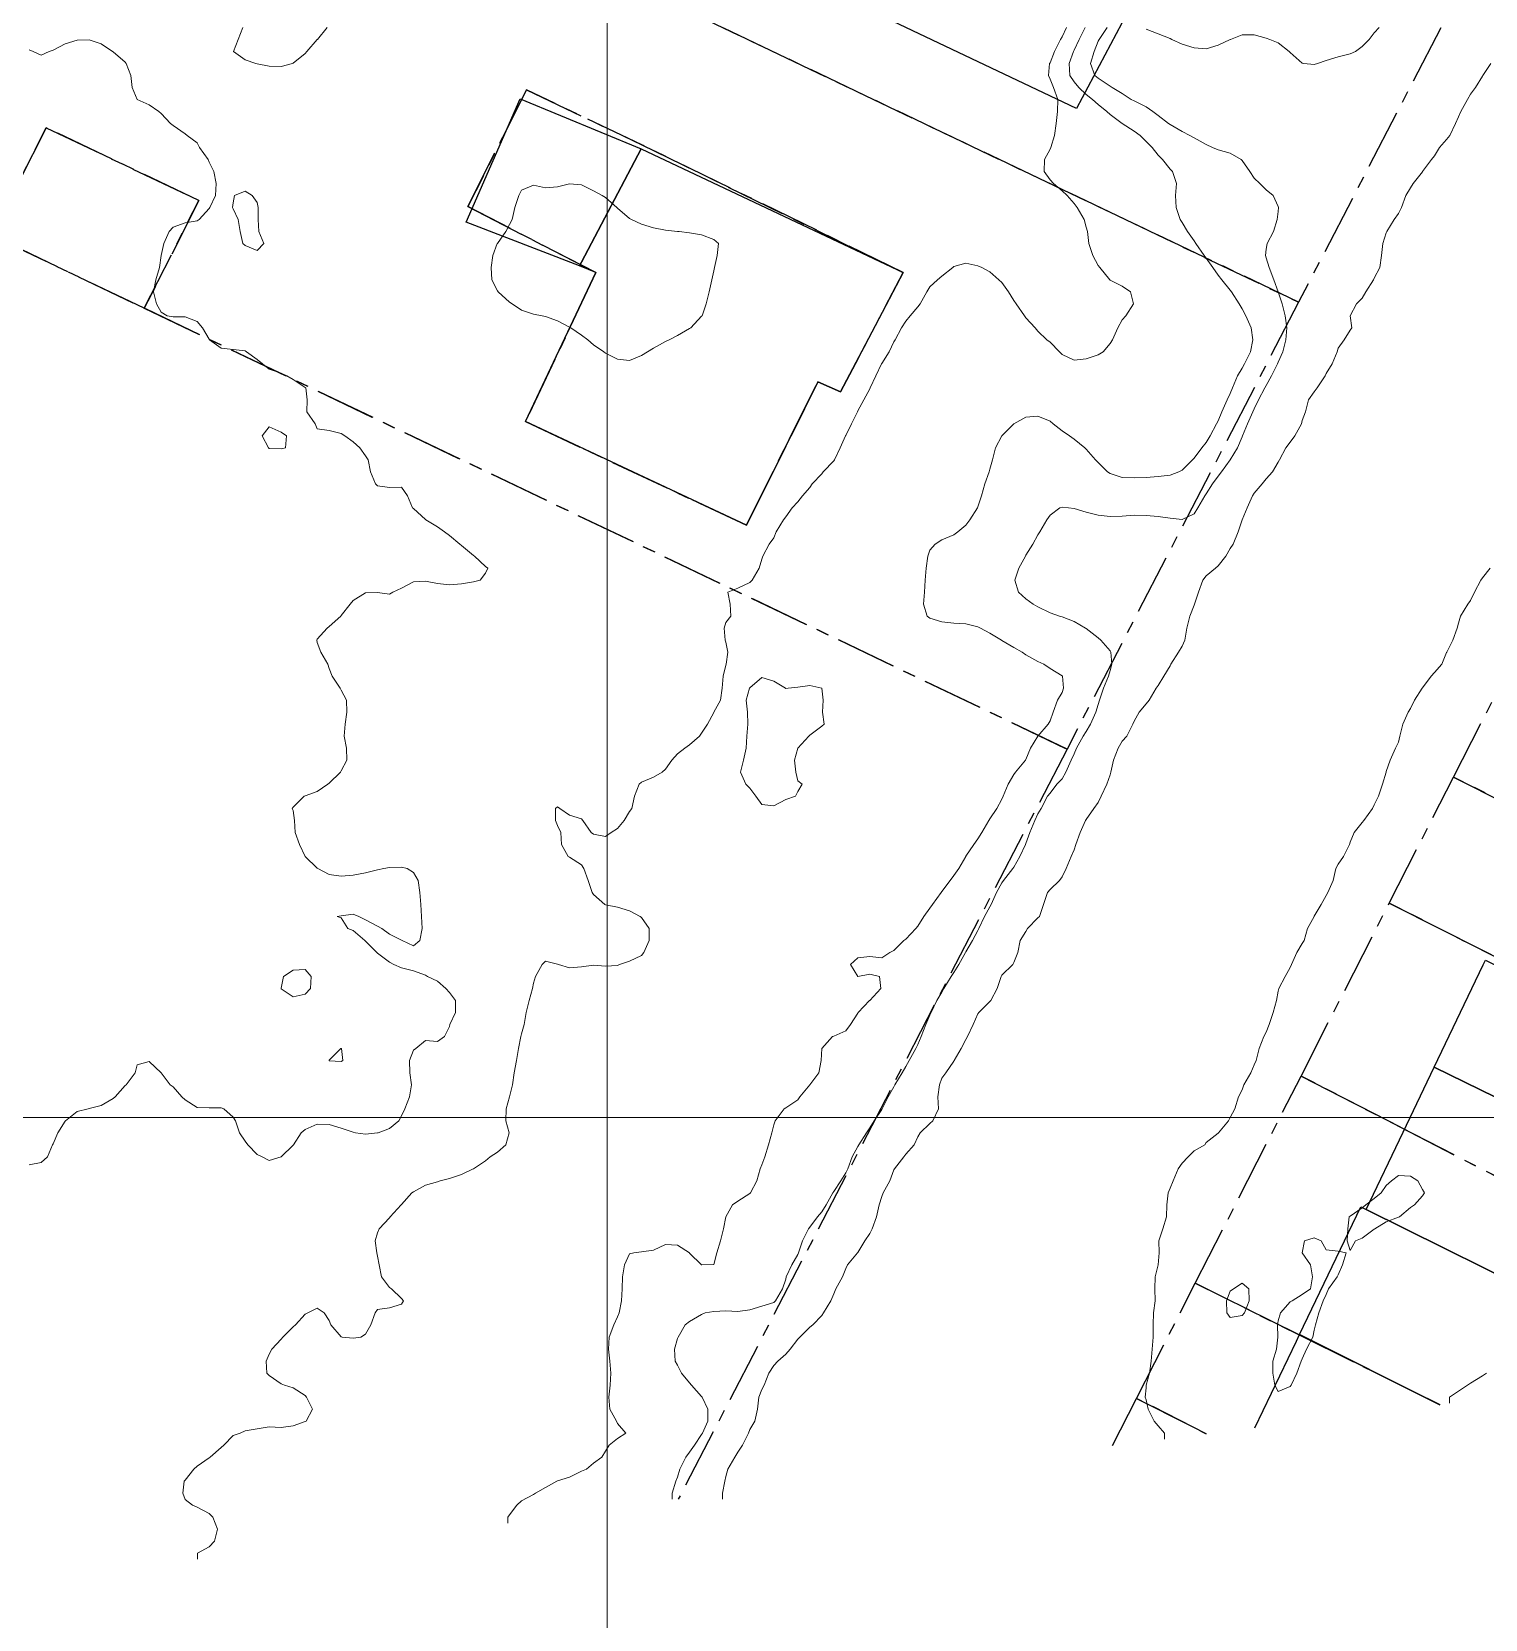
# Model space of a CAD drawing. Header units: centimetres. Extents: x 0 to 642158, y -847 to 649707.
# Drawn here: x 617342.9 to 617403.4, y 619866.5 to 619932.6 of the extents above; entities that cross this region are included whole.
import ezdxf

# ---------------------------------------------------------------- set-up
doc = ezdxf.new("R2010")
doc.units = ezdxf.units.CM
doc.header["$MEASUREMENT"] = 0
doc.linetypes.add('CENTERX2', pattern=[4, 2.5, -0.5, 0.5, -0.5])
doc.layers.add('MEV_grille', color=254, linetype='Continuous', lineweight=9)
doc.layers.add('WAL_topographie 0.5', color=253, linetype='Continuous', lineweight=20)
doc.layers.add('SPW_batiments', color=7, linetype='Continuous')
doc.layers.add('SPW_parcellaire cadastral', color=7, linetype='CENTERX2', lineweight=25, true_color=0xff0542)

# ---------------------------------------------------------------- blocks, each defined once
blk = doc.blocks.new('*U114')
at = {"layer": 'MEV_grille', "transparency": 33554687}
blk.add_lwpolyline([(-1338.461, 0), (1338.461, 0)], dxfattribs=at)
blk = doc.blocks.new('*U115')
at = {"layer": 'MEV_grille', "color": 0, "linetype": 'ByBlock', "lineweight": -2, "transparency": 16777216}
blk.add_blockref('*U114', (0, -2500), dxfattribs=at)
blk = doc.blocks.new('*U112')
at = {"layer": 'MEV_grille', "transparency": 33554687}
blk.add_lwpolyline([(0, 1825.476), (0, -1825.476)], dxfattribs=at)
blk = doc.blocks.new('*U113')
at = {"layer": 'MEV_grille', "color": 0, "linetype": 'ByBlock', "lineweight": -2, "transparency": 16777216}
blk.add_blockref('*U112', (2000, 0), dxfattribs=at)

msp = doc.modelspace()

# ---------------------------------------------------------------- linework, layer by layer
at = {"layer": 'SPW_batiments'}
for points in [[(617389.48, 619942.414), (617386.298, 619935.63), (617388.948, 619934.264), (617386.349, 619929.38), (617374.331, 619935.095), (617379.93, 619946.629), (617389.48, 619942.414)], [(617360.947, 619924.641), (617363.201, 619929.778), (617368.232, 619927.695), (617365.746, 619922.979), (617365.666, 619922.828), (617360.947, 619924.641)], [(617379.133, 619922.546), (617376.533, 619917.579), (617375.583, 619917.996), (617372.617, 619912.028), (617363.417, 619916.344), (617366.35, 619922.545), (617365.666, 619922.828), (617365.746, 619922.979), (617368.232, 619927.695), (617379.133, 619922.546)], [(617412.075, 619889.514), (617410.014, 619885.194), (617406.978, 619886.678), (617401.236, 619889.482), (617403.28, 619893.733), (617403.378, 619893.936), (617412.075, 619889.514)], [(617404.709, 619875.826), (617406.587, 619879.5), (617398.407, 619883.557), (617399.946, 619886.78), (617401.236, 619889.482), (617406.978, 619886.678)], [(617401.474, 619875.426), (617395.636, 619878.35), (617398.187, 619883.666), (617398.407, 619883.557)], [(617398.407, 619883.557), (617406.587, 619879.5), (617404.709, 619875.826)], [(617393.774, 619874.474), (617395.505, 619878.079), (617395.636, 619878.35), (617401.474, 619875.426)]]:
    msp.add_lwpolyline(points, dxfattribs=at)
at = {"layer": 'SPW_parcellaire cadastral'}
for points in [[(617395.599, 619921.314), (617370.021, 619933.506), (617377.309, 619948.88), (617403.358, 619936.281), (617395.599, 619921.314)], [(617341.2, 619924.092), (617325.284, 619931.692), (617339.407, 619948.097), (617343.641, 619946.08), (617360.943, 619937.833), (617366.359, 619935.251), (617370.021, 619933.506), (617395.599, 619921.314), (617385.958, 619902.719), (617347.55, 619921.059), (617349.816, 619925.543), (617343.465, 619928.575), (617341.2, 619924.092)], [(617325.284, 619931.692), (617341.2, 619924.092), (617347.55, 619921.059), (617385.958, 619902.719), (617369.776, 619871.506)], [(617363.465, 619930.144), (617361.016, 619925.294), (617366.35, 619922.545), (617363.417, 619916.344), (617372.617, 619912.028), (617375.583, 619917.996), (617376.534, 619917.579), (617379.133, 619922.546), (617368.265, 619927.862), (617363.465, 619930.144)], [(617363.465, 619930.144), (617368.265, 619927.862), (617379.133, 619922.546), (617376.534, 619917.579), (617375.583, 619917.996), (617372.617, 619912.028), (617363.417, 619916.344), (617366.35, 619922.545), (617361.016, 619925.294), (617363.465, 619930.144)], [(617341.2, 619924.092), (617343.465, 619928.575), (617349.816, 619925.543), (617347.55, 619921.059), (617341.2, 619924.092)], [(617404.789, 619906.901), (617408.708, 619904.944), (617424.773, 619896.927), (617426.173, 619896.227), (617438.487, 619890.085), (617433.59, 619885.731), (617419.65, 619892.72), (617417.823, 619893.637), (617406.042, 619899.548), (617402.052, 619901.55), (617404.789, 619906.901)], [(617399.372, 619896.305), (617402.052, 619901.55), (617406.042, 619899.548), (617417.823, 619893.637), (617419.65, 619892.72), (617433.59, 619885.731), (617431.531, 619883.902), (617428.784, 619881.458), (617422.738, 619884.509), (617421.723, 619885.021), (617403.431, 619894.254), (617399.372, 619896.305)], [(617418.281, 619877.505), (617410.477, 619881.515), (617405.637, 619884.002), (617399.842, 619886.98), (617395.699, 619889.11), (617399.372, 619896.305), (617403.431, 619894.254), (617421.723, 619885.021), (617422.738, 619884.509), (617428.784, 619881.458), (617425.032, 619878.339)], [(617401.485, 619875.427), (617395.592, 619878.354), (617391.297, 619880.486), (617395.699, 619889.11), (617399.842, 619886.98), (617405.637, 619884.002), (617410.477, 619881.515), (617418.281, 619877.505)], [(617391.754, 619874.224), (617388.854, 619875.694), (617391.297, 619880.486), (617395.592, 619878.354), (617401.485, 619875.427)], [(617387.858, 619873.742), (617388.854, 619875.694), (617391.754, 619874.224)]]:
    msp.add_lwpolyline(points, dxfattribs=at)
at = {"layer": 'WAL_topographie 0.5'}
for points in [[(617385.938, 619932.75), (617385.75, 619932.35), (617385.693, 619932.25), (617385.44, 619931.75), (617385.25, 619931.279), (617385.235, 619931.25), (617385.183, 619930.75), (617385.25, 619930.596), (617385.391, 619930.25), (617385.573, 619929.75), (617385.566, 619929.25), (617385.506, 619928.75), (617385.443, 619928.25), (617385.281, 619927.75), (617385.25, 619927.685), (617385.022, 619927.25), (617385.002, 619926.75), (617385.25, 619926.408), (617385.399, 619926.25), (617385.75, 619925.95), (617385.967, 619925.75), (617386.25, 619925.424), (617386.382, 619925.25), (617386.67, 619924.75), (617386.75, 619924.432), (617386.804, 619924.25), (617386.864, 619923.75), (617387.027, 619923.25), (617387.25, 619922.846), (617387.331, 619922.75), (617387.735, 619922.25), (617387.75, 619922.23), (617388.25, 619921.975), (617388.596, 619921.75), (617388.724, 619921.25), (617388.41, 619920.75), (617388.25, 619920.576), (617388.08, 619920.25), (617387.856, 619919.75), (617387.75, 619919.589), (617387.466, 619919.25), (617387.25, 619919.121), (617386.75, 619918.95), (617386.25, 619918.895), (617385.75, 619919.131), (617385.649, 619919.25), (617385.25, 619919.649), (617385.125, 619919.75), (617384.75, 619920.107), (617384.63, 619920.25), (617384.25, 619920.669), (617384.195, 619920.75), (617383.838, 619921.25), (617383.75, 619921.377), (617383.524, 619921.75), (617383.25, 619922.13), (617383.127, 619922.25), (617382.75, 619922.581), (617382.417, 619922.75), (617382.25, 619922.832), (617381.75, 619922.934), (617381.25, 619922.792), (617381.206, 619922.75), (617380.75, 619922.4), (617380.573, 619922.25), (617380.25, 619921.95), (617380.119, 619921.75), (617379.851, 619921.25), (617379.75, 619921.119), (617379.434, 619920.75), (617379.25, 619920.524), (617379.069, 619920.25), (617378.803, 619919.75), (617378.75, 619919.663), (617378.55, 619919.25), (617378.25, 619918.767), (617378.242, 619918.75), (617378.004, 619918.25), (617377.768, 619917.75), (617377.75, 619917.713), (617377.505, 619917.25), (617377.25, 619916.786), (617377.23, 619916.75), (617376.986, 619916.25), (617376.75, 619915.77), (617376.737, 619915.75), (617376.511, 619915.25), (617376.282, 619914.75), (617376.25, 619914.713), (617375.811, 619914.25), (617375.75, 619914.177), (617375.348, 619913.75), (617375.25, 619913.603), (617374.942, 619913.25), (617374.75, 619913.008), (617374.521, 619912.75), (617374.25, 619912.385), (617374.153, 619912.25), (617373.85, 619911.75), (617373.75, 619911.513), (617373.565, 619911.25), (617373.293, 619910.75), (617373.25, 619910.625), (617373.143, 619910.25), (617372.853, 619909.75), (617372.75, 619909.645), (617372.25, 619909.417), (617371.844, 619909.25), (617371.942, 619908.75), (617371.959, 619908.25), (617371.75, 619907.987), (617371.693, 619907.75), (617371.735, 619907.25), (617371.75, 619907.167), (617371.845, 619906.75), (617371.764, 619906.25), (617371.75, 619906.202), (617371.641, 619905.75), (617371.599, 619905.25), (617371.533, 619904.75), (617371.258, 619904.25), (617371.25, 619904.239), (617370.991, 619903.75), (617370.75, 619903.373), (617370.654, 619903.25), (617370.25, 619902.888), (617370.048, 619902.75), (617369.75, 619902.515), (617369.503, 619902.25), (617369.25, 619901.875), (617369.1, 619901.75), (617368.75, 619901.541), (617368.25, 619901.34), (617368.154, 619901.25), (617367.954, 619900.75), (617367.837, 619900.25), (617367.75, 619900.112), (617367.526, 619899.75), (617367.25, 619899.411), (617366.987, 619899.25), (617366.75, 619899.077), (617366.25, 619899.179), (617366.145, 619899.25), (617365.801, 619899.75), (617365.75, 619899.815), (617365.25, 619899.969), (617364.841, 619900.25), (617364.75, 619900.317), (617364.659, 619900.25), (617364.667, 619899.75), (617364.75, 619899.536), (617364.893, 619899.25), (617364.917, 619898.75), (617365.194, 619898.25), (617365.25, 619898.225), (617365.75, 619897.904), (617365.841, 619897.75), (617366.023, 619897.25), (617366.192, 619896.75), (617366.25, 619896.669), (617366.714, 619896.25), (617366.75, 619896.236), (617367.25, 619896.136), (617367.75, 619895.988), (617368.196, 619895.75), (617368.25, 619895.712), (617368.566, 619895.25), (617368.563, 619894.75), (617368.336, 619894.25), (617368.25, 619894.123), (617367.75, 619893.889), (617367.325, 619893.75), (617367.25, 619893.711), (617366.75, 619893.679), (617366.25, 619893.718), (617365.75, 619893.649), (617365.25, 619893.61), (617364.787, 619893.75), (617364.75, 619893.765), (617364.25, 619893.895), (617364.11, 619893.75), (617363.835, 619893.25), (617363.75, 619892.977), (617363.715, 619892.75), (617363.573, 619892.25), (617363.44, 619891.75), (617363.355, 619891.25), (617363.25, 619890.871), (617363.228, 619890.75), (617363.128, 619890.25), (617363.039, 619889.75), (617362.951, 619889.25), (617362.879, 619888.75), (617362.754, 619888.25), (617362.75, 619888.239), (617362.61, 619887.75), (617362.594, 619887.25), (617362.743, 619886.75), (617362.604, 619886.25), (617362.25, 619885.948), (617361.94, 619885.75), (617361.75, 619885.588), (617361.25, 619885.255), (617361.241, 619885.25), (617360.75, 619885.015), (617360.25, 619884.841), (617359.871, 619884.75), (617359.75, 619884.714), (617359.25, 619884.564), (617358.75, 619884.294), (617358.692, 619884.25), (617358.25, 619883.759), (617358.24, 619883.75), (617357.779, 619883.25), (617357.75, 619883.212), (617357.321, 619882.75), (617357.25, 619882.583), (617357.16, 619882.25), (617357.223, 619881.75), (617357.25, 619881.617), (617357.321, 619881.25), (617357.417, 619880.75), (617357.75, 619880.314), (617357.839, 619880.25), (617358.25, 619879.853), (617358.333, 619879.75), (617358.25, 619879.614), (617357.75, 619879.46), (617357.25, 619879.393), (617357.153, 619879.25), (617356.978, 619878.75), (617356.75, 619878.375), (617356.556, 619878.25), (617356.25, 619878.203), (617355.792, 619878.25), (617355.75, 619878.259), (617355.32, 619878.75), (617355.25, 619878.937), (617355.036, 619879.25), (617354.75, 619879.454), (617354.35, 619879.25), (617354.25, 619879.204), (617353.848, 619878.75), (617353.75, 619878.672), (617353.317, 619878.25), (617353.25, 619878.161), (617352.853, 619877.75), (617352.75, 619877.536), (617352.619, 619877.25), (617352.655, 619876.75), (617352.75, 619876.645), (617353.25, 619876.303), (617353.389, 619876.25), (617353.75, 619876.14), (617354.25, 619875.818), (617354.294, 619875.75), (617354.55, 619875.25), (617354.285, 619874.75), (617354.25, 619874.732), (617353.75, 619874.56), (617353.25, 619874.486), (617352.75, 619874.51), (617352.25, 619874.431), (617351.75, 619874.344), (617351.546, 619874.25), (617351.25, 619874.147), (617350.859, 619873.75), (617350.75, 619873.646), (617350.293, 619873.25), (617350.25, 619873.216), (617349.75, 619872.873), (617349.617, 619872.75), (617349.25, 619872.299), (617349.212, 619872.25), (617349.147, 619871.75), (617349.25, 619871.489), (617349.556, 619871.25), (617349.75, 619871.172), (617350.25, 619870.903), (617350.403, 619870.75), (617350.597, 619870.25), (617350.468, 619869.75), (617350.25, 619869.513), (617349.762, 619869.25), (617349.762, 619869)], [(617353.718, 619931.25), (617353.25, 619931.121), (617352.75, 619931.14), (617352.25, 619931.239), (617352.197, 619931.25), (617351.75, 619931.402), (617351.263, 619931.75), (617351.45, 619932.25), (617351.651, 619932.75)], [(617355.162, 619932.75), (617354.758, 619932.25), (617354.75, 619932.241), (617354.321, 619931.75), (617354.25, 619931.657), (617353.75, 619931.261), (617353.718, 619931.25)], [(617386.707, 619932.75), (617386.462, 619932.25), (617386.25, 619931.805), (617386.224, 619931.75), (617386.043, 619931.25), (617386.078, 619930.75), (617386.25, 619930.481), (617386.445, 619930.25), (617386.75, 619929.95), (617387.018, 619929.75), (617387.25, 619929.535), (617387.617, 619929.25), (617387.75, 619929.127), (617388.25, 619928.752), (617388.253, 619928.75), (617388.75, 619928.427), (617389, 619928.25), (617389.25, 619927.998), (617389.5, 619927.75), (617389.75, 619927.429), (617389.932, 619927.25), (617390.25, 619926.849), (617390.348, 619926.75), (617390.516, 619926.25), (617390.476, 619925.75), (617390.503, 619925.25), (617390.663, 619924.75), (617390.75, 619924.633), (617390.969, 619924.25), (617391.25, 619923.87), (617391.32, 619923.75), (617391.671, 619923.25), (617391.75, 619923.144), (617392.026, 619922.75), (617392.25, 619922.442), (617392.404, 619922.25), (617392.75, 619921.818), (617392.803, 619921.75), (617393.128, 619921.25), (617393.25, 619921.033), (617393.4, 619920.75), (617393.618, 619920.25), (617393.699, 619919.75), (617393.598, 619919.25), (617393.344, 619918.75), (617393.25, 619918.563), (617393.057, 619918.25), (617392.85, 619917.75), (617392.75, 619917.515), (617392.629, 619917.25), (617392.401, 619916.75), (617392.25, 619916.375), (617392.185, 619916.25), (617391.915, 619915.75), (617391.75, 619915.474), (617391.565, 619915.25), (617391.25, 619914.823), (617391.186, 619914.75), (617390.75, 619914.326), (617390.619, 619914.25), (617390.25, 619914.116), (617389.75, 619914.053), (617389.25, 619914.02), (617388.75, 619914.004), (617388.25, 619914.021), (617387.75, 619914.178), (617387.65, 619914.25), (617387.25, 619914.646), (617387.15, 619914.75), (617386.75, 619915.197), (617386.697, 619915.25), (617386.25, 619915.615), (617386.061, 619915.75), (617385.75, 619915.962), (617385.387, 619916.25), (617385.25, 619916.358), (617384.75, 619916.566), (617384.25, 619916.528), (617383.75, 619916.25), (617383.75, 619916.25), (617383.25, 619915.75), (617383.25, 619915.75), (617382.98, 619915.25), (617382.858, 619914.75), (617382.75, 619914.371), (617382.715, 619914.25), (617382.543, 619913.75), (617382.4, 619913.25), (617382.25, 619912.791), (617382.233, 619912.75), (617381.908, 619912.25), (617381.75, 619912.04), (617381.411, 619911.75), (617381.25, 619911.633), (617380.75, 619911.425), (617380.466, 619911.25), (617380.25, 619910.994), (617380.158, 619910.75), (617380.089, 619910.25), (617380.059, 619909.75), (617380.019, 619909.25), (617379.983, 619908.75), (617380.141, 619908.25), (617380.25, 619908.171), (617380.75, 619908.01), (617381.25, 619907.957), (617381.75, 619907.922), (617382.25, 619907.81), (617382.359, 619907.75), (617382.75, 619907.546), (617383.231, 619907.25), (617383.25, 619907.238), (617383.75, 619906.94), (617384.087, 619906.75), (617384.25, 619906.645), (617384.75, 619906.365), (617384.991, 619906.25), (617385.25, 619906.072), (617385.75, 619905.763), (617385.764, 619905.75), (617385.807, 619905.25), (617385.75, 619905.068), (617385.561, 619904.75), (617385.378, 619904.25), (617385.25, 619903.895), (617385.171, 619903.75), (617384.75, 619903.25), (617384.75, 619903.25), (617384.432, 619902.75), (617384.25, 619902.28), (617384.236, 619902.25), (617383.814, 619901.75), (617383.75, 619901.665), (617383.505, 619901.25), (617383.299, 619900.75), (617383.25, 619900.63), (617383.039, 619900.25), (617382.75, 619899.81), (617382.708, 619899.75), (617382.411, 619899.25), (617382.25, 619898.979), (617382.08, 619898.75), (617381.75, 619898.266), (617381.74, 619898.25), (617381.458, 619897.75), (617381.25, 619897.452), (617381.092, 619897.25), (617380.75, 619896.784), (617380.726, 619896.75), (617380.361, 619896.25), (617380.25, 619896.097), (617380.002, 619895.75), (617379.75, 619895.352), (617379.664, 619895.25), (617379.25, 619894.806), (617379.168, 619894.75), (617378.75, 619894.332), (617378.576, 619894.25), (617378.25, 619894.023), (617377.75, 619894.087), (617377.25, 619894.033), (617376.946, 619893.75), (617377.25, 619893.25), (617377.75, 619893.348), (617378.15, 619893.25), (617378.212, 619892.75), (617377.75, 619892.26), (617377.741, 619892.25), (617377.261, 619891.75), (617377.25, 619891.729), (617376.939, 619891.25), (617376.75, 619890.995), (617376.25, 619890.771), (617376.2, 619890.75), (617375.75, 619890.25), (617375.75, 619890.25), (617375.725, 619889.75), (617375.623, 619889.25), (617375.257, 619888.75), (617375.25, 619888.741), (617374.838, 619888.25), (617374.75, 619888.125), (617374.25, 619887.794), (617374.183, 619887.75), (617373.806, 619887.25), (617373.75, 619887.083), (617373.67, 619886.75), (617373.527, 619886.25), (617373.373, 619885.75), (617373.25, 619885.417), (617373.192, 619885.25), (617373.049, 619884.75), (617372.782, 619884.25), (617372.75, 619884.217), (617372.25, 619883.902), (617372.036, 619883.75), (617371.75, 619883.25), (617371.75, 619883.25), (617371.661, 619882.75), (617371.532, 619882.25), (617371.385, 619881.75), (617371.25, 619881.27), (617370.751, 619881.25), (617370.75, 619881.25), (617370.75, 619881.25), (617370.25, 619881.743), (617370.243, 619881.75), (617369.75, 619882.077), (617369.25, 619882.103), (617368.75, 619881.87), (617368.25, 619881.796), (617367.932, 619881.75), (617367.75, 619881.706), (617367.538, 619881.25), (617367.449, 619880.75), (617367.441, 619880.25), (617367.417, 619879.75), (617367.315, 619879.25), (617367.25, 619879.083), (617367.097, 619878.75), (617366.9, 619878.25), (617366.868, 619877.75), (617366.923, 619877.25), (617366.966, 619876.75), (617366.945, 619876.25), (617366.887, 619875.75), (617366.926, 619875.25), (617367.203, 619874.75), (617367.25, 619874.646), (617367.589, 619874.25), (617367.25, 619874.029), (617366.897, 619873.75), (617366.75, 619873.5), (617366.599, 619873.25), (617366.25, 619873), (617365.955, 619872.75), (617365.75, 619872.662), (617365.25, 619872.421), (617364.75, 619872.269), (617364.716, 619872.25), (617364.25, 619871.991), (617363.828, 619871.75), (617363.75, 619871.692), (617363.25, 619871.428), (617363.05, 619871.25), (617362.75, 619870.85), (617362.686, 619870.75), (617362.686, 619870.5)], [(617387.634, 619932.75), (617387.291, 619932.25), (617387.25, 619932.175), (617387.084, 619931.75), (617386.941, 619931.25), (617387.121, 619930.75), (617387.25, 619930.64), (617387.75, 619930.304), (617387.831, 619930.25), (617388.25, 619929.995), (617388.634, 619929.75), (617388.75, 619929.686), (617389.25, 619929.448), (617389.526, 619929.25), (617389.75, 619929.084), (617390.188, 619928.75), (617390.25, 619928.701), (617390.75, 619928.418), (617391.072, 619928.25), (617391.25, 619928.152), (617391.75, 619927.873), (617392.02, 619927.75), (617392.25, 619927.657), (617392.75, 619927.513), (617393.204, 619927.25), (617393.25, 619927.203), (617393.569, 619926.75), (617393.75, 619926.481), (617393.979, 619926.25), (617394.25, 619925.994), (617394.546, 619925.75), (617394.75, 619925.292), (617394.766, 619925.25), (617394.75, 619925.084), (617394.701, 619924.75), (617394.547, 619924.25), (617394.293, 619923.75), (617394.25, 619923.515), (617394.217, 619923.25), (617394.25, 619923.158), (617394.378, 619922.75), (617394.574, 619922.25), (617394.75, 619921.75), (617394.75, 619921.75), (617394.908, 619921.25), (617395.038, 619920.75), (617395.104, 619920.25), (617395.066, 619919.75), (617394.939, 619919.25), (617394.75, 619918.812), (617394.726, 619918.75), (617394.471, 619918.25), (617394.25, 619917.853), (617394.192, 619917.75), (617393.929, 619917.25), (617393.75, 619916.876), (617393.689, 619916.75), (617393.477, 619916.25), (617393.268, 619915.75), (617393.25, 619915.711), (617393.057, 619915.25), (617392.75, 619914.758), (617392.745, 619914.75), (617392.384, 619914.25), (617392.25, 619914.067), (617392.015, 619913.75), (617391.75, 619913.333), (617391.692, 619913.25), (617391.404, 619912.75), (617391.25, 619912.5), (617390.75, 619912.27), (617390.25, 619912.324), (617389.75, 619912.397), (617389.25, 619912.442), (617388.75, 619912.447), (617388.25, 619912.414), (617387.75, 619912.394), (617387.25, 619912.45), (617386.75, 619912.575), (617386.25, 619912.726), (617386.025, 619912.75), (617385.75, 619912.789), (617385.657, 619912.75), (617385.25, 619912.457), (617385.113, 619912.25), (617384.822, 619911.75), (617384.75, 619911.633), (617384.53, 619911.25), (617384.25, 619910.785), (617384.23, 619910.75), (617383.947, 619910.25), (617383.783, 619909.75), (617383.932, 619909.25), (617384.25, 619908.962), (617384.545, 619908.75), (617384.75, 619908.631), (617385.25, 619908.391), (617385.648, 619908.25), (617385.75, 619908.213), (617386.25, 619908.029), (617386.721, 619907.75), (617386.75, 619907.732), (617387.25, 619907.341), (617387.361, 619907.25), (617387.75, 619906.809), (617387.781, 619906.75), (617387.825, 619906.25), (617387.75, 619905.988), (617387.686, 619905.75), (617387.482, 619905.25), (617387.311, 619904.75), (617387.25, 619904.567), (617387.151, 619904.25), (617386.931, 619903.75), (617386.75, 619903.446), (617386.631, 619903.25), (617386.355, 619902.75), (617386.25, 619902.519), (617386.129, 619902.25), (617385.915, 619901.75), (617385.75, 619901.484), (617385.537, 619901.25), (617385.25, 619900.879), (617385.14, 619900.75), (617384.879, 619900.25), (617384.75, 619900.026), (617384.613, 619899.75), (617384.417, 619899.25), (617384.25, 619898.789), (617384.234, 619898.75), (617383.998, 619898.25), (617383.75, 619897.808), (617383.709, 619897.75), (617383.319, 619897.25), (617383.25, 619897.146), (617383.017, 619896.75), (617382.802, 619896.25), (617382.75, 619896.152), (617382.524, 619895.75), (617382.291, 619895.25), (617382.25, 619895.161), (617382.028, 619894.75), (617381.75, 619894.279), (617381.732, 619894.25), (617381.455, 619893.75), (617381.25, 619893.416), (617381.137, 619893.25), (617380.832, 619892.75), (617380.75, 619892.601), (617380.54, 619892.25), (617380.299, 619891.75), (617380.25, 619891.638), (617380.078, 619891.25), (617379.882, 619890.75), (617379.75, 619890.422), (617379.66, 619890.25), (617379.394, 619889.75), (617379.25, 619889.508), (617379.091, 619889.25), (617378.793, 619888.75), (617378.75, 619888.666), (617378.513, 619888.25), (617378.268, 619887.75), (617378.25, 619887.717), (617377.932, 619887.25), (617377.75, 619886.951), (617377.608, 619886.75), (617377.292, 619886.25), (617377.25, 619886.173), (617377.018, 619885.75), (617376.837, 619885.25), (617376.75, 619885.085), (617376.537, 619884.75), (617376.25, 619884.307), (617376.205, 619884.25), (617375.929, 619883.75), (617375.75, 619883.457), (617375.565, 619883.25), (617375.25, 619882.816), (617375.198, 619882.75), (617374.952, 619882.25), (617374.778, 619881.75), (617374.75, 619881.688), (617374.506, 619881.25), (617374.274, 619880.75), (617374.25, 619880.654), (617374.119, 619880.25), (617373.827, 619879.75), (617373.75, 619879.688), (617373.25, 619879.532), (617372.75, 619879.388), (617372.25, 619879.318), (617371.75, 619879.335), (617371.25, 619879.313), (617370.893, 619879.25), (617370.75, 619879.183), (617370.25, 619878.894), (617370.066, 619878.75), (617369.775, 619878.25), (617369.75, 619878.191), (617369.615, 619877.75), (617369.649, 619877.25), (617369.75, 619877.078), (617369.908, 619876.75), (617370.25, 619876.337), (617370.331, 619876.25), (617370.75, 619875.771), (617370.769, 619875.75), (617371.005, 619875.25), (617371, 619874.75), (617370.789, 619874.25), (617370.75, 619874.19), (617370.446, 619873.75), (617370.25, 619873.463), (617370.096, 619873.25), (617369.84, 619872.75), (617369.75, 619872.423), (617369.68, 619872.25), (617369.518, 619871.75), (617369.518, 619871.5)], [(617398.954, 619932.75), (617398.75, 619932.528), (617398.531, 619932.25), (617398.25, 619931.954), (617397.96, 619931.75), (617397.75, 619931.655), (617397.25, 619931.522), (617396.75, 619931.375), (617396.39, 619931.25), (617396.25, 619931.21), (617395.812, 619931.25), (617395.75, 619931.257), (617395.25, 619931.708), (617395.207, 619931.75), (617394.75, 619932.109), (617394.405, 619932.25), (617394.25, 619932.303), (617393.75, 619932.441), (617393.25, 619932.434), (617392.768, 619932.25), (617392.75, 619932.244), (617392.25, 619932.013), (617391.75, 619931.858), (617391.25, 619931.893), (617390.75, 619932.049), (617390.324, 619932.25), (617390.25, 619932.28), (617389.75, 619932.474), (617389.25, 619932.668)], [(617342.75, 619931.809), (617342.917, 619931.75), (617343.25, 619931.596), (617343.583, 619931.75), (617343.75, 619931.8), (617344.25, 619932.07), (617344.75, 619932.222), (617345.25, 619932.231), (617345.75, 619932.069), (617346.219, 619931.75), (617346.25, 619931.727), (617346.75, 619931.297), (617346.788, 619931.25), (617346.995, 619930.75), (617347.038, 619930.25), (617347.25, 619929.75), (617347.25, 619929.75), (617347.75, 619929.528), (617348.155, 619929.25), (617348.25, 619929.169), (617348.641, 619928.75), (617348.75, 619928.662), (617349.25, 619928.313), (617349.338, 619928.25), (617349.75, 619927.939), (617349.841, 619927.75), (617350.204, 619927.25), (617350.25, 619927.144), (617350.447, 619926.75), (617350.536, 619926.25), (617350.509, 619925.75), (617350.279, 619925.25), (617350.25, 619925.21), (617349.839, 619924.75), (617349.75, 619924.705), (617349.25, 619924.621), (617348.75, 619924.433), (617348.586, 619924.25), (617348.368, 619923.75), (617348.25, 619923.25), (617348.25, 619923.25), (617348.185, 619922.75), (617348.029, 619922.25), (617347.933, 619921.75), (617348.062, 619921.25), (617348.25, 619920.904), (617348.5, 619920.75), (617348.75, 619920.706), (617349.25, 619920.708), (617349.75, 619920.509), (617349.976, 619920.25), (617350.25, 619919.778), (617350.264, 619919.75), (617350.75, 619919.396), (617351.25, 619919.342), (617351.75, 619919.285), (617351.799, 619919.25), (617352.25, 619918.925), (617352.463, 619918.75), (617352.75, 619918.525), (617353.25, 619918.359), (617353.477, 619918.25), (617353.75, 619918.098), (617354.25, 619917.769), (617354.271, 619917.75), (617354.333, 619917.25), (617354.308, 619916.75), (617354.655, 619916.25), (617354.75, 619916.05), (617355.25, 619915.972), (617355.75, 619915.842), (617355.902, 619915.75), (617356.25, 619915.5), (617356.526, 619915.25), (617356.75, 619914.925), (617356.863, 619914.75), (617356.964, 619914.25), (617357.171, 619913.75), (617357.25, 619913.667), (617357.75, 619913.607), (617358.25, 619913.613), (617358.5, 619913.25), (617358.714, 619912.75), (617358.75, 619912.725), (617359.25, 619912.267), (617359.267, 619912.25), (617359.75, 619911.971), (617360.045, 619911.75), (617360.25, 619911.599), (617360.68, 619911.25), (617360.75, 619911.189), (617361.25, 619910.778), (617361.288, 619910.75), (617361.75, 619910.32), (617361.85, 619910.25), (617361.75, 619910.036), (617361.528, 619909.75), (617361.25, 619909.671), (617360.75, 619909.588), (617360.25, 619909.558), (617359.75, 619909.603), (617359.25, 619909.701), (617358.75, 619909.67), (617358.25, 619909.412), (617357.901, 619909.25), (617357.75, 619909.165), (617357.25, 619909.237), (617356.75, 619909.216), (617356.25, 619908.895), (617356.114, 619908.75), (617355.75, 619908.276), (617355.727, 619908.25), (617355.25, 619907.814), (617355.159, 619907.75), (617354.75, 619907.285), (617354.726, 619907.25), (617354.75, 619907.155), (617354.902, 619906.75), (617355.191, 619906.25), (617355.25, 619906.076), (617355.371, 619905.75), (617355.701, 619905.25), (617355.75, 619905.164), (617355.97, 619904.75), (617355.976, 619904.25), (617355.909, 619903.75), (617355.866, 619903.25), (617355.962, 619902.75), (617355.978, 619902.25), (617355.75, 619901.817), (617355.712, 619901.75), (617355.25, 619901.297), (617355.183, 619901.25), (617354.75, 619900.948), (617354.25, 619900.764), (617354.2, 619900.75), (617353.75, 619900.3), (617353.708, 619900.25), (617353.75, 619900.167), (617353.808, 619899.75), (617353.835, 619899.25), (617354.009, 619898.75), (617354.25, 619898.25), (617354.25, 619898.25), (617354.75, 619897.762), (617354.778, 619897.75), (617355.25, 619897.493), (617355.75, 619897.422), (617356.25, 619897.464), (617356.75, 619897.571), (617357.25, 619897.687), (617357.518, 619897.75), (617357.75, 619897.792), (617358.25, 619897.805), (617358.493, 619897.75), (617358.75, 619897.574), (617358.951, 619897.25), (617359.013, 619896.75), (617359.054, 619896.25), (617359.083, 619895.75), (617359.115, 619895.25), (617359.018, 619894.75), (617358.75, 619894.523), (617358.281, 619894.75), (617358.25, 619894.76), (617357.75, 619895.013), (617357.432, 619895.25), (617357.25, 619895.351), (617356.75, 619895.61), (617356.481, 619895.75), (617356.25, 619895.841), (617355.75, 619895.779), (617355.583, 619895.75), (617355.75, 619895.694), (617356.026, 619895.25), (617356.25, 619895.171), (617356.723, 619894.75), (617356.75, 619894.726), (617357.231, 619894.25), (617357.25, 619894.228), (617357.75, 619893.843), (617357.94, 619893.75), (617358.25, 619893.609), (617358.75, 619893.494), (617359.25, 619893.313), (617359.341, 619893.25), (617359.75, 619893.058), (617360.095, 619892.75), (617360.25, 619892.588), (617360.51, 619892.25), (617360.5, 619891.75), (617360.273, 619891.25), (617360.25, 619891.167), (617360.05, 619890.75), (617359.75, 619890.553), (617359.25, 619890.595), (617358.85, 619890.25), (617358.75, 619890.192), (617358.588, 619889.75), (617358.605, 619889.25), (617358.677, 619888.75), (617358.593, 619888.25), (617358.392, 619887.75), (617358.25, 619887.454), (617358.143, 619887.25), (617357.75, 619886.932), (617357.285, 619886.75), (617357.25, 619886.74), (617356.75, 619886.689), (617356.337, 619886.75), (617356.25, 619886.771), (617355.75, 619886.945), (617355.25, 619887.089), (617354.75, 619887.108), (617354.25, 619886.883), (617354.083, 619886.75), (617353.757, 619886.25), (617353.75, 619886.239), (617353.25, 619885.75), (617353.25, 619885.75), (617352.75, 619885.602), (617352.45, 619885.75), (617352.25, 619885.841), (617351.864, 619886.25), (617351.75, 619886.401), (617351.516, 619886.75), (617351.342, 619887.25), (617351.25, 619887.405), (617350.858, 619887.75), (617350.75, 619887.785), (617350.25, 619887.783), (617349.75, 619887.799), (617349.25, 619888.122), (617349.11, 619888.25), (617348.75, 619888.665), (617348.631, 619888.75), (617348.25, 619889.25), (617348.25, 619889.25), (617347.75, 619889.71), (617347.25, 619889.583), (617347.17, 619889.25), (617346.788, 619888.75), (617346.75, 619888.712), (617346.331, 619888.25), (617346.25, 619888.17), (617345.75, 619887.891), (617345.25, 619887.761), (617345.212, 619887.75), (617344.75, 619887.63), (617344.263, 619887.25), (617344.25, 619887.238), (617343.956, 619886.75), (617343.75, 619886.283), (617343.733, 619886.25), (617343.523, 619885.75), (617343.25, 619885.515), (617342.75, 619885.409)], [(617403.604, 619931.25), (617403.271, 619930.75), (617403.25, 619930.719), (617402.967, 619930.25), (617402.75, 619929.976), (617402.625, 619929.75), (617402.349, 619929.25), (617402.25, 619929.029), (617402.125, 619928.75), (617401.892, 619928.25), (617401.75, 619928.077), (617401.469, 619927.75), (617401.25, 619927.403), (617401.133, 619927.25), (617400.762, 619926.75), (617400.75, 619926.74), (617400.361, 619926.25), (617400.25, 619926.066), (617400.06, 619925.75), (617399.886, 619925.25), (617399.75, 619925.007), (617399.58, 619924.75), (617399.269, 619924.25), (617399.25, 619924.202), (617399.11, 619923.75), (617399.047, 619923.25), (617398.973, 619922.75), (617398.75, 619922.311), (617398.713, 619922.25), (617398.394, 619921.75), (617398.25, 619921.474), (617398.007, 619921.25), (617397.75, 619920.75), (617397.821, 619920.25), (617397.75, 619920.15), (617397.5, 619919.75), (617397.25, 619919.402), (617397.198, 619919.25), (617396.992, 619918.75), (617396.75, 619918.34), (617396.699, 619918.25), (617396.372, 619917.75), (617396.25, 619917.577), (617396.007, 619917.25), (617395.879, 619916.75), (617395.75, 619916.383), (617395.718, 619916.25), (617395.436, 619915.75), (617395.25, 619915.493), (617395.071, 619915.25), (617394.798, 619914.75), (617394.75, 619914.65), (617394.509, 619914.25), (617394.25, 619913.956), (617394.075, 619913.75), (617393.75, 619913.368), (617393.679, 619913.25), (617393.46, 619912.75), (617393.25, 619912.25), (617393.25, 619912.25), (617393.077, 619911.75), (617392.871, 619911.25), (617392.75, 619911.057), (617392.575, 619910.75), (617392.25, 619910.344), (617392.136, 619910.25), (617391.75, 619909.919), (617391.612, 619909.75), (617391.437, 619909.25), (617391.269, 619908.75), (617391.25, 619908.703), (617391.069, 619908.25), (617390.951, 619907.75), (617390.866, 619907.25), (617390.75, 619906.994), (617390.594, 619906.75), (617390.282, 619906.25), (617390.25, 619906.183), (617389.99, 619905.75), (617389.75, 619905.363), (617389.674, 619905.25), (617389.38, 619904.75), (617389.25, 619904.604), (617388.96, 619904.25), (617388.75, 619903.875), (617388.696, 619903.75), (617388.442, 619903.25), (617388.25, 619903.047), (617388.086, 619902.75), (617387.893, 619902.25), (617387.786, 619901.75), (617387.75, 619901.641), (617387.609, 619901.25), (617387.385, 619900.75), (617387.25, 619900.492), (617387.076, 619900.25), (617386.75, 619899.781), (617386.733, 619899.75), (617386.512, 619899.25), (617386.326, 619898.75), (617386.25, 619898.528), (617386.131, 619898.25), (617385.917, 619897.75), (617385.75, 619897.397), (617385.639, 619897.25), (617385.25, 619896.878), (617385.145, 619896.75), (617384.983, 619896.25), (617384.811, 619895.75), (617384.75, 619895.692), (617384.314, 619895.25), (617384.25, 619895.131), (617384.015, 619894.75), (617383.909, 619894.25), (617383.75, 619893.833), (617383.706, 619893.75), (617383.25, 619893.303), (617383.219, 619893.25), (617383.048, 619892.75), (617382.781, 619892.25), (617382.75, 619892.218), (617382.282, 619891.75), (617382.25, 619891.7), (617382.049, 619891.25), (617381.809, 619890.75), (617381.75, 619890.63), (617381.556, 619890.25), (617381.262, 619889.75), (617381.25, 619889.734), (617380.92, 619889.25), (617380.75, 619889.028), (617380.645, 619888.75), (617380.583, 619888.25), (617380.602, 619887.75), (617380.367, 619887.25), (617380.25, 619887.136), (617379.839, 619886.75), (617379.75, 619886.578), (617379.593, 619886.25), (617379.25, 619885.853), (617379.168, 619885.75), (617378.777, 619885.25), (617378.75, 619885.204), (617378.583, 619884.75), (617378.308, 619884.25), (617378.25, 619884.096), (617378.145, 619883.75), (617378.034, 619883.25), (617377.848, 619882.75), (617377.75, 619882.56), (617377.541, 619882.25), (617377.25, 619881.769), (617377.239, 619881.75), (617376.82, 619881.25), (617376.75, 619881.098), (617376.612, 619880.75), (617376.339, 619880.25), (617376.25, 619880.05), (617376.125, 619879.75), (617375.826, 619879.25), (617375.75, 619879.145), (617375.38, 619878.75), (617375.25, 619878.664), (617374.836, 619878.25), (617374.75, 619878.163), (617374.437, 619877.75), (617374.25, 619877.535), (617373.914, 619877.25), (617373.75, 619877.067), (617373.552, 619876.75), (617373.346, 619876.25), (617373.25, 619876.063), (617373.136, 619875.75), (617373.079, 619875.25), (617372.963, 619874.75), (617372.75, 619874.399), (617372.694, 619874.25), (617372.443, 619873.75), (617372.25, 619873.455), (617372.126, 619873.25), (617371.844, 619872.75), (617371.75, 619872.45), (617371.71, 619872.25), (617371.618, 619871.75), (617371.618, 619871.5)], [(617368.5, 619919.25), (617368.25, 619919.1), (617367.75, 619918.886), (617367.25, 619918.942), (617366.75, 619919.197), (617366.679, 619919.25), (617366.25, 619919.54), (617366.009, 619919.75), (617365.75, 619919.937), (617365.307, 619920.25), (617365.25, 619920.277), (617364.75, 619920.536), (617364.25, 619920.719), (617364.114, 619920.75), (617363.75, 619920.821), (617363.25, 619920.987), (617362.857, 619921.25), (617362.75, 619921.32), (617362.274, 619921.75), (617362.25, 619921.786), (617362.016, 619922.25), (617361.987, 619922.75), (617362.057, 619923.25), (617362.244, 619923.75), (617362.25, 619923.761), (617362.597, 619924.25), (617362.75, 619924.552), (617362.865, 619924.75), (617362.974, 619925.25), (617363.14, 619925.75), (617363.25, 619925.975), (617363.75, 619926.188), (617364.25, 619926.074), (617364.75, 619926.108), (617365.25, 619926.243), (617365.75, 619926.202), (617366.25, 619925.944), (617366.614, 619925.75), (617366.75, 619925.668), (617367.219, 619925.25), (617367.25, 619925.221), (617367.75, 619924.793), (617367.831, 619924.75), (617368.25, 619924.559), (617368.75, 619924.404), (617369.25, 619924.306), (617369.75, 619924.256), (617369.812, 619924.25), (617370.25, 619924.2), (617370.75, 619924.111), (617371.25, 619923.926), (617371.444, 619923.75), (617371.389, 619923.25), (617371.278, 619922.75), (617371.25, 619922.625), (617371.167, 619922.25), (617371.056, 619921.75), (617370.944, 619921.25), (617370.765, 619920.75), (617370.75, 619920.73), (617370.306, 619920.25), (617370.25, 619920.212), (617369.75, 619919.925), (617369.4, 619919.75), (617369.25, 619919.675), (617368.75, 619919.4), (617368.5, 619919.25)], [(617352.531, 619923.75), (617352.25, 619923.469), (617351.75, 619923.668), (617351.652, 619923.75), (617351.541, 619924.25), (617351.452, 619924.75), (617351.25, 619925.202), (617351.221, 619925.25), (617351.25, 619925.45), (617351.308, 619925.75), (617351.75, 619925.933), (617352.045, 619925.75), (617352.25, 619925.464), (617352.294, 619925.25), (617352.284, 619924.75), (617352.317, 619924.25), (617352.531, 619923.75)], [(617353.25, 619915.209), (617353.432, 619915.25), (617353.464, 619915.75), (617353.25, 619915.911), (617352.75, 619916.125), (617352.45, 619915.75), (617352.721, 619915.25), (617352.75, 619915.23), (617353.25, 619915.209)], [(617390.02, 619874), (617390.02, 619874.25), (617389.75, 619874.557), (617389.59, 619874.75), (617389.338, 619875.25), (617389.25, 619875.637), (617389.215, 619875.75), (617389.25, 619876.139), (617389.257, 619876.25), (617389.386, 619876.75), (617389.466, 619877.25), (617389.503, 619877.75), (617389.55, 619878.25), (617389.55, 619878.75), (617389.558, 619879.25), (617389.622, 619879.75), (617389.618, 619880.25), (617389.63, 619880.75), (617389.75, 619881.25), (617389.75, 619881.25), (617389.792, 619881.75), (617389.775, 619882.25), (617389.952, 619882.75), (617390.1, 619883.25), (617390.108, 619883.75), (617390.17, 619884.25), (617390.25, 619884.441), (617390.376, 619884.75), (617390.588, 619885.25), (617390.75, 619885.489), (617390.996, 619885.75), (617391.25, 619886), (617391.689, 619886.25), (617391.75, 619886.339), (617392.25, 619886.733), (617392.262, 619886.75), (617392.679, 619887.25), (617392.75, 619887.381), (617392.95, 619887.75), (617393.096, 619888.25), (617393.25, 619888.536), (617393.323, 619888.75), (617393.606, 619889.25), (617393.75, 619889.578), (617393.838, 619889.75), (617393.956, 619890.25), (617394.15, 619890.75), (617394.25, 619890.932), (617394.369, 619891.25), (617394.538, 619891.75), (617394.673, 619892.25), (617394.75, 619892.643), (617394.775, 619892.75), (617395.043, 619893.25), (617395.25, 619893.625), (617395.299, 619893.75), (617395.523, 619894.25), (617395.75, 619894.622), (617395.831, 619894.75), (617395.973, 619895.25), (617396.24, 619895.75), (617396.25, 619895.766), (617396.538, 619896.25), (617396.75, 619896.617), (617396.821, 619896.75), (617397.035, 619897.25), (617397.155, 619897.75), (617397.25, 619897.926), (617397.474, 619898.25), (617397.719, 619898.75), (617397.75, 619898.838), (617397.909, 619899.25), (617398.25, 619899.655), (617398.319, 619899.75), (617398.671, 619900.25), (617398.75, 619900.396), (617398.931, 619900.75), (617399.087, 619901.25), (617399.24, 619901.75), (617399.25, 619901.778), (617399.405, 619902.25), (617399.633, 619902.75), (617399.75, 619903), (617399.812, 619903.25), (617399.932, 619903.75), (617400.158, 619904.25), (617400.25, 619904.408), (617400.421, 619904.75), (617400.741, 619905.25), (617400.75, 619905.26), (617401.119, 619905.75), (617401.25, 619905.907), (617401.558, 619906.25), (617401.75, 619906.729), (617401.766, 619906.75), (617402.018, 619907.25), (617402.201, 619907.75), (617402.25, 619907.95), (617402.335, 619908.25), (617402.644, 619908.75), (617402.75, 619908.895), (617402.919, 619909.25), (617403.177, 619909.75), (617403.25, 619909.846), (617403.574, 619910.25)], [(617374.65, 619900.75), (617374.25, 619900.625), (617373.75, 619900.351), (617373.25, 619900.414), (617373.01, 619900.75), (617372.75, 619901.089), (617372.589, 619901.25), (617372.366, 619901.75), (617372.487, 619902.25), (617372.598, 619902.75), (617372.624, 619903.25), (617372.67, 619903.75), (617372.66, 619904.25), (617372.604, 619904.75), (617372.739, 619905.25), (617372.75, 619905.262), (617373.25, 619905.689), (617373.75, 619905.542), (617374.234, 619905.25), (617374.25, 619905.239), (617374.35, 619905.25), (617374.75, 619905.286), (617375.25, 619905.369), (617375.75, 619905.25), (617375.75, 619905.25), (617375.808, 619904.75), (617375.781, 619904.25), (617375.855, 619903.75), (617375.75, 619903.663), (617375.25, 619903.296), (617375.218, 619903.25), (617374.75, 619902.75), (617374.75, 619902.75), (617374.619, 619902.25), (617374.676, 619901.75), (617374.75, 619901.4), (617374.927, 619901.25), (617374.75, 619900.95), (617374.65, 619900.75)], [(617354.25, 619892.52), (617354.471, 619892.75), (617354.499, 619893.25), (617354.25, 619893.537), (617353.75, 619893.516), (617353.342, 619893.25), (617353.25, 619892.773), (617353.244, 619892.75), (617353.25, 619892.745), (617353.75, 619892.411), (617354.25, 619892.52)], [(617355.814, 619889.75), (617355.75, 619889.722), (617355.25, 619889.745), (617355.245, 619889.75), (617355.25, 619889.767), (617355.733, 619890.25), (617355.75, 619890.254), (617355.764, 619890.25), (617355.814, 619889.75)], [(617397.972, 619882.25), (617397.75, 619881.85), (617397.617, 619882.25), (617397.645, 619882.75), (617397.702, 619883.25), (617397.75, 619883.273), (617398.25, 619883.632), (617398.393, 619883.75), (617398.75, 619884.013), (617399.031, 619884.25), (617399.25, 619884.554), (617399.464, 619884.75), (617399.75, 619884.972), (617400.25, 619884.94), (617400.558, 619884.75), (617400.75, 619884.393), (617400.833, 619884.25), (617400.75, 619884.125), (617400.417, 619883.75), (617400.25, 619883.643), (617399.792, 619883.25), (617399.75, 619883.238), (617399.25, 619883.04), (617398.772, 619882.75), (617398.75, 619882.738), (617398.25, 619882.369), (617397.972, 619882.25)], [(617395.293, 619876.25), (617395.25, 619876.186), (617394.75, 619875.976), (617394.603, 619876.25), (617394.525, 619876.75), (617394.532, 619877.25), (617394.676, 619877.75), (617394.739, 619878.25), (617394.721, 619878.75), (617394.75, 619878.917), (617394.84, 619879.25), (617395.25, 619879.716), (617395.327, 619879.75), (617395.75, 619880.018), (617396.089, 619880.25), (617396.171, 619880.75), (617396.09, 619881.25), (617395.75, 619881.75), (617395.75, 619881.75), (617395.75, 619881.75), (617395.85, 619882.25), (617396.25, 619882.379), (617396.536, 619882.25), (617396.75, 619881.875), (617397.25, 619881.827), (617397.583, 619881.75), (617397.422, 619881.25), (617397.25, 619880.833), (617397.2, 619880.75), (617396.844, 619880.25), (617396.75, 619880.019), (617396.62, 619879.75), (617396.44, 619879.25), (617396.302, 619878.75), (617396.25, 619878.541), (617396.186, 619878.25), (617395.933, 619877.75), (617395.75, 619877.343), (617395.712, 619877.25), (617395.527, 619876.75), (617395.293, 619876.25)], [(617393.344, 619879.25), (617393.25, 619879.146), (617392.75, 619879.059), (617392.616, 619879.25), (617392.6, 619879.75), (617392.75, 619880.16), (617392.895, 619880.25), (617393.25, 619880.494), (617393.525, 619880.25), (617393.545, 619879.75), (617393.344, 619879.25)], [(617403.417, 619876.75), (617403.25, 619876.64), (617402.75, 619876.329), (617402.625, 619876.25), (617402.25, 619876), (617401.875, 619875.75), (617401.875, 619875.5)]]:
    msp.add_lwpolyline(points, dxfattribs=at)

# ---------------------------------------------------------------- block references
at = {"layer": 'MEV_grille', "transparency": 33554687}
for name, p in [('*U113', (615366.814, 620593.644)), ('*U115', (616669.481, 622387.381))]:
    msp.add_blockref(name, p, dxfattribs=at)

doc.saveas('drawing.dxf')
